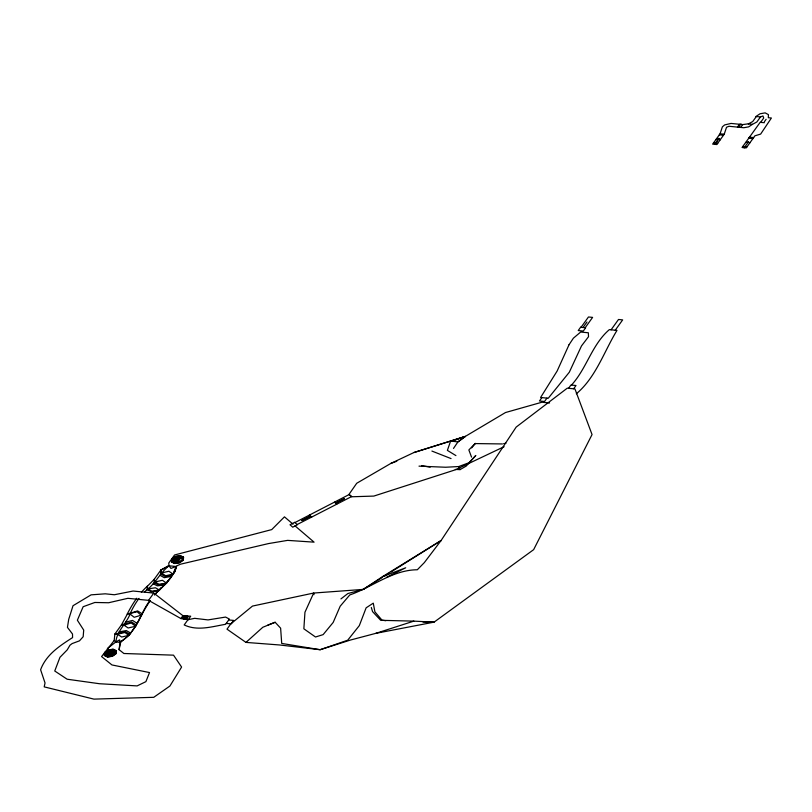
<?xml version="1.0" encoding="UTF-8"?>
<svg xmlns="http://www.w3.org/2000/svg" width="812" height="812" viewBox="0 0 812 812"><rect width="100%" height="100%" fill="white"/><g stroke="black" fill="none" stroke-linecap="round" stroke-linejoin="round"><path stroke-width="1.22" d="M293.051 524.197L284.454 516.848L271.736 529.597L174.56 554.982L168.774 563.041L169.008 565.802L160.827 570.095L160.746 574.013L165.12 576.51L172.266 575.15L174.935 571.486L176.58 566.543L168.561 565.751L160.827 570.095L154.199 579.321L147.266 586.386L147.063 589.705A82.479 39.412 -84.4 0 0 144.566 591.978M184.7 617.404L186.283 616.298L184.517 616.115L183.816 617.09L184.974 618.267L182.974 618.5L184.628 617.506L187.44 617.78L185.725 619.079L181.005 618.612L148.566 600.352L127.87 598.312L108.615 602.748L94.842 602.474L83.159 606.716L77.363 620.216L83.707 630.082L83.169 636.74L79.485 640.83L72.136 643.581L69.984 645.195L67.223 649.874L59.956 657.314L54.749 670.996L67.142 679.218L99.541 683.734L137.116 685.907L145.896 681.644L149.52 672.559L111.944 664.947L101.581 656.573L114.208 640.475L114.847 634.091L121.475 624.864L127.342 614.105L137.593 610.898L142.11 613.77C137.289 625.057 130.346 635.664 120.034 642.363L119.08 649.661L123.871 653.498L173.524 655.162L181.604 667.058L169.901 686.038L153.742 697.315L93.928 699.122L44.203 686.871L45.036 682.973L40.6 669.748C46.193 654.533 59.834 645.794 72.583 637.593L72.501 634.01L67.447 627.371L68.705 619.363L73.019 605.722L91.096 594.851L105.255 593.816L114.36 594.749L133.097 591.034L153.793 593.075L183.035 615.78L187.765 616.237L187.511 617.688L184.7 617.404L186.06 616.816L185.593 616.166L184.08 616.612L184.781 617.293M107.367 648.504L115.883 641.947C116.796 630.538 127.129 623.291 130.59 612.634A82.479 39.412 -84.4 0 1 139.045 598.373M119.08 649.661L120.937 641.145M154.453 594.81A82.469 39.402 -84.4 0 1 158.594 590.842C165.881 583.848 174.072 576.104 176.448 566.025L180.477 564.198L268.488 543.583L287.6 540.376L314.071 542.152L294.959 525.821M752.47 124.327L748.674 126.855L743.802 127.728L729.014 126.266L726.537 127.24L724.223 134.213L716.803 144.546L712.652 144.13L720.071 133.797L722.386 126.824L724.639 124.926L731.044 123.434L742.706 124.581L747.943 123.881L752.47 124.327L756.855 121.973L760.479 116.938L762.955 115.964L763.716 118.055L760.631 122.348M187.511 617.688L187.836 616.826M160.827 570.095L161.507 572.947L165.638 575.779L173.037 574.084L176.113 566.502L170.936 568.41L169.008 565.802C160.268 572.521 155.792 582.955 147.063 589.705L151.347 591.745L158.594 590.842L168.297 580.712L165.709 583.929L158.462 584.813L154.189 582.793L154.199 579.321L155.011 581.991L159.02 584.264L166.541 583.128L174.935 571.486M129.808 634.243L125.424 631.756L114.847 634.091L117.517 634.182L124.906 632.487L128.946 635.481L135.533 626.275L142.11 613.77A82.469 39.402 -84.4 0 1 149.834 600.504M453.502 448.427L457.917 441.911L465.337 436.399L505.49 412.537L541.919 402.224L549.572 402.975M148.566 600.352L153.793 593.075M183.035 615.78L181.005 618.612L182.02 617.191M183.512 618.856L188.211 619.657L190.708 616.196L185.542 616.024L187.755 616.237M184.669 617.445L182.751 618.571L183.644 618.876L185.603 616.156M581.037 327.317L588.467 316.984L592.608 317.39L585.188 327.723M583.564 326.759L586.985 321.999M714.631 144.333L715.017 143.795L713.423 143.064M714.814 144.343L717.564 143.47M541.888 397.616L539.462 400.986L544.537 401.483L546.963 398.113M739.478 124.266L737.448 127.098L740.676 127.413L742.706 124.581M738.91 126.753L740.95 123.911M756.327 116.532L752.704 121.567L748.319 123.921M568.573 388.288L570.927 385.01L576.002 385.517L573.648 388.786M611.091 329.804L618.511 319.471L622.662 319.887L615.242 330.22M744.046 147.703L744.431 147.165L742.838 146.434M744.228 147.723L745.954 147.114M744.777 146.962L748.583 141.674L745.639 142.526M571.719 384.817C586.995 367.877 591.816 344.745 609.335 329.631L616.988 330.393C604.016 351.596 595.876 377.468 576.327 393.79M471.63 447.879L475.375 443.372L468.849 449.939L471.549 457.126M147.266 586.386L147.896 588.913L151.905 591.187L159.426 590.05L161.365 587.776A116.948 55.886 -84.4 0 0 154.696 594.841M313.98 594.668L313.665 593.044L252.481 606.077L230.76 623.931L227.005 629.168L245.975 642.404L262.824 627.26L275.146 622.266L280.627 628.173L281.713 643.429L320.141 649.712L350.571 640.008L375.834 633.34L413.826 621.129L434.075 622.144L533.646 549.653L592.049 434.562L574.937 388.918L567.283 388.166L516.178 427.082L441.078 540.538L424.341 562.594L417.317 569.76C392.46 569.922 372.393 587.076 349.759 594.952L340.187 606.219L333.184 622.428L323.135 634.619L315.503 637.004L303.861 628.813L304.947 612.258L313.665 593.044L363.279 589.4L382.462 577.352M114.208 640.475L115.883 641.947L120.034 642.363L129.037 635.319L121.648 637.024L117.517 634.182M340.938 598.911L347.871 593.542L363.279 589.4L382.371 576.733L441.078 540.538L390.988 571.993M384.594 576.012L388.857 573.333M413.968 452.517L450.63 441.017L457.917 441.911L465.347 436.45L413.968 452.517L390.897 463.398L356.722 483.272L348.947 494.447L351.718 496.771L373.825 496.081L455.522 469.762L504.1 446.701M455.278 469.437L460.049 469.62L466.2 466.078L475.812 455.481L468.981 462.738L458.76 466.545L445.626 467.245L419.002 466.139M115.883 641.947L119.608 639.856L120.034 642.363M301.861 520.502L310.499 516.046M335.589 503.105L344.227 498.649M301.962 520.583L310.59 516.127M335.691 503.186L344.329 498.73M294.929 522.573L349.211 494.518L351.616 496.568L297.162 524.532M386.512 577.383L405.706 567.781L382.371 576.733M135.533 626.275L136.223 624.976L131.686 622.073L121.475 624.864L124.013 625.149L131.229 622.956L135.533 626.275L128.144 627.981L124.013 625.149M267.838 625.108L275.146 622.266M390.897 463.398L396.804 461.257M453.522 440.683L465.337 436.399L450.63 441.017L447.382 450.386L455.918 455.593M127.342 614.105L137.126 611.761L141.45 615.496A116.948 55.886 -84.4 0 1 150.159 600.799M141.43 615.09L134.213 617.282L129.91 613.953M716.093 139.349L718.975 138.284L718.782 138.832L720.376 139.562M717.707 143.288L715.362 143.592L718.62 139.055L720.244 139.755M745.954 147.114L746.989 146.84M125.566 622.195L132.559 620.419L137.086 623.332M161.507 572.947L168.896 571.252L173.037 574.084M155.011 581.991L162.4 580.286L166.541 583.128M503.602 443.697L505.957 443.23M375.834 633.34L434.075 622.144L422.961 622.043M171.403 576.347L164.268 577.697L159.883 575.211M119.141 631.909L126.286 630.559L130.671 633.045M178.701 561.396L175.91 561.833L174.062 560.96L174.235 559.265L176.346 557.783L179.137 557.347L180.964 558.24M147.896 588.913L155.417 587.776L159.426 590.05M183.644 618.876L185.207 618.287L184.628 617.506M164.663 584.955L157.416 585.828L153.133 583.818M474.787 443.575L502.425 443.941M717.128 139.075L718.437 139.035L715.179 143.572L713.555 142.871M413.826 621.129L380.696 620.307L372.576 611.629L371.307 607.488M245.975 642.404L279.551 644.972L320.141 649.712L347.698 640.211L359.33 625.605L366.131 607.823L373.276 603.164L374.9 611.832L382.026 620.185L385.791 620.713M760.479 116.938L755.952 116.492L760.032 113.771L765.158 112.878L768.436 114.634L768.314 117.71L771.4 118.014L760.641 134.092L754.906 135.817L746.218 147.916L742.066 147.5L760.174 122.307L764.325 122.713M766.122 119.313L764.396 121.709M720.071 133.797L724.223 134.213M753.637 137.583L749.486 137.177L748.745 138.213L752.897 138.619M719.331 134.843L723.472 135.249M228.74 619.942L233.673 620.429L231.176 623.89L226.243 623.403M421.479 465.591L430.198 467.144M748.197 142.201L749.791 142.932M451.056 458.587L431.913 451.066M334.524 502.161L336.757 504.12M309.433 515.112L311.656 517.071M458.76 466.545L460.049 469.62M127.281 613.963A116.958 55.977 -84.4 0 1 136.731 598.251M141.369 592.344A116.958 55.977 -84.4 0 1 147.246 586.274M111.477 652.665L110.716 653.721L109.173 653.569L109.935 652.513L111.477 652.665M112.624 652.209L112.513 653.325L111.112 654.32L108.016 654.025L108.138 652.899L109.539 651.904L112.624 652.209M113.771 651.762L113.609 653.437L111.508 654.919L108.717 655.355L106.869 654.482L107.042 652.787L109.153 651.305L111.944 650.869L113.771 651.762M114.928 651.315L114.705 653.548L111.894 655.528L108.179 656.106L105.712 654.939L105.946 652.686L108.757 650.706L112.482 650.118L114.928 651.315M116.075 650.859L115.801 653.65L112.289 656.126L107.641 656.857L104.565 655.396L104.849 652.574L108.361 650.097L113.02 649.377L116.075 650.859M116.38 650.737L116.086 653.68L112.391 656.289L107.499 657.05L104.261 655.517L104.565 652.543L108.26 649.945L113.152 649.174L116.38 650.737M178.67 559.143L177.909 560.189L176.366 560.047L177.128 558.991L178.67 559.143M179.817 558.686L179.716 559.803L178.305 560.798L175.219 560.503L175.331 559.377L176.742 558.382L179.817 558.686M182.121 557.783L181.898 560.016L179.087 561.995L175.372 562.584L172.905 561.417L173.139 559.153L175.95 557.174L179.675 556.596L182.121 557.783M183.268 557.337L182.994 560.128L179.482 562.604L174.834 563.325L171.758 561.874L172.053 559.052L175.565 556.575L180.213 555.844L183.268 557.337M183.573 557.215L183.289 560.158L179.584 562.757L174.692 563.528L171.454 561.995L171.758 559.021L175.453 556.413L180.355 555.652L183.573 557.215M569.05 344.704L557.123 371.054L540.599 397.484L548.252 398.245L569.293 372.251L581.493 345.932L588.517 336.706L588.335 332.778L580.681 332.027L573.404 338.168L569.05 344.704M187.937 619.718L184.182 624.946C197.478 631.279 211.962 626.631 225.614 624.286L229.37 619.059L225.574 617.069L208.034 619.911L194.667 618.328L187.937 619.718M580.58 327.277L578.225 330.545L583.3 331.052L585.655 327.774L580.58 327.277M294.685 522.36L290.006 524.765L292.726 527.171L297.405 524.755L294.685 522.36"/></g></svg>
